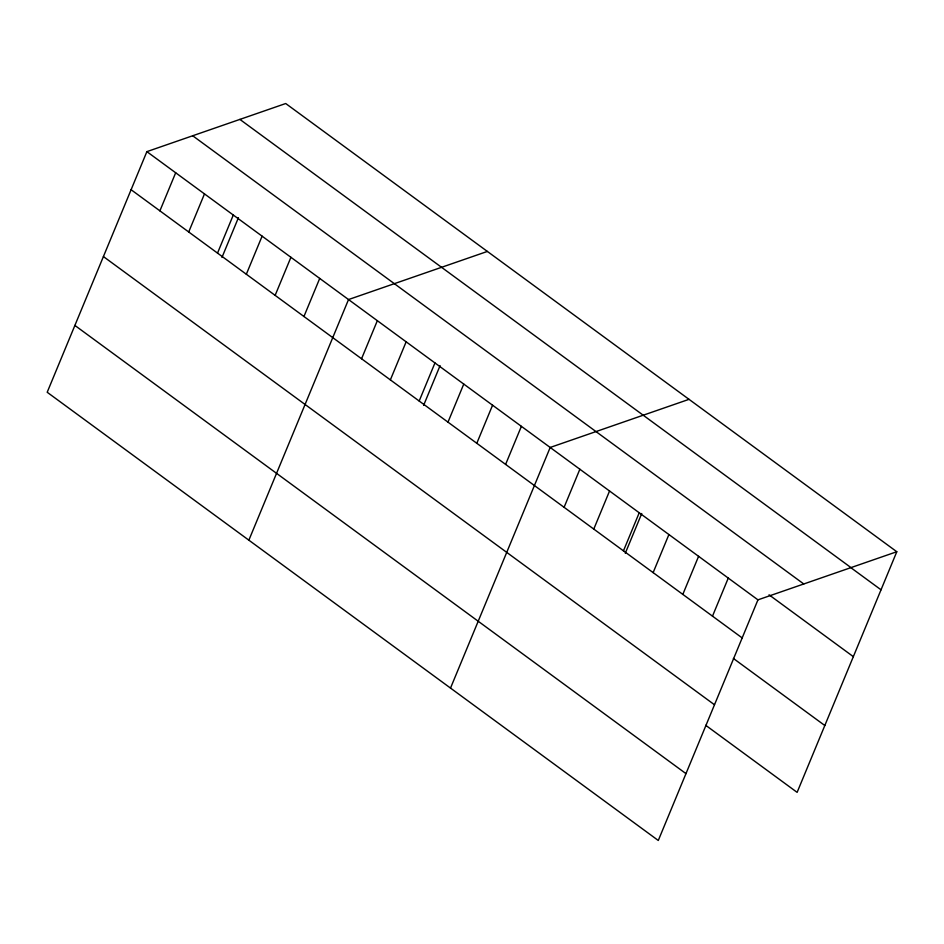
<?xml version="1.0" encoding="UTF-8"?>
<svg xmlns="http://www.w3.org/2000/svg" width="944" height="944" viewBox="0 0 944 944"><rect width="100%" height="100%" fill="white"/><g stroke="black" fill="none" stroke-linecap="round" stroke-linejoin="round"><path stroke-width="1.42" d="M146.875 151.642L47.2 392.267L658.287 840.479L757.949 599.853L896.8 551.733L285.713 103.521L146.875 151.642L757.949 599.853M159.902 210.854L175.678 172.776M188.717 231.976L204.482 193.909M217.521 253.11L233.298 215.031M221.958 257.441L238.419 217.71M246.337 274.244L262.102 236.165M275.141 295.366L290.917 257.299M303.944 316.5L319.721 278.421M248.862 540.18L348.525 299.555L487.375 251.434M361.564 358.755L377.34 320.689M390.368 379.889L406.144 341.811M419.183 401.023L434.948 362.944M423.62 405.354L440.081 365.623M447.987 422.145L463.764 384.066M476.803 443.279L492.567 405.2M505.606 464.413L521.383 426.334M450.512 688.093L550.187 447.456L689.037 399.336M564.099 507.306L579.864 469.227M593.776 529.077L609.553 490.998M623.453 550.848L639.23 512.769M625.282 553.255L641.731 513.524M653.142 572.619L668.907 534.54M682.819 594.39L698.595 556.311M712.496 616.161L728.272 578.082M896.8 551.733L797.125 792.358L705.711 725.299M239.894 119.404L850.981 567.604M851.346 568.04L881.023 589.799M192.694 135.759L803.769 583.97M769.041 594.814L853.341 656.646M131.098 189.72L742.185 637.932M733.394 658.464L824.82 725.511M103.415 256.567L714.502 704.767M74.883 325.432L685.969 773.632"/></g></svg>
